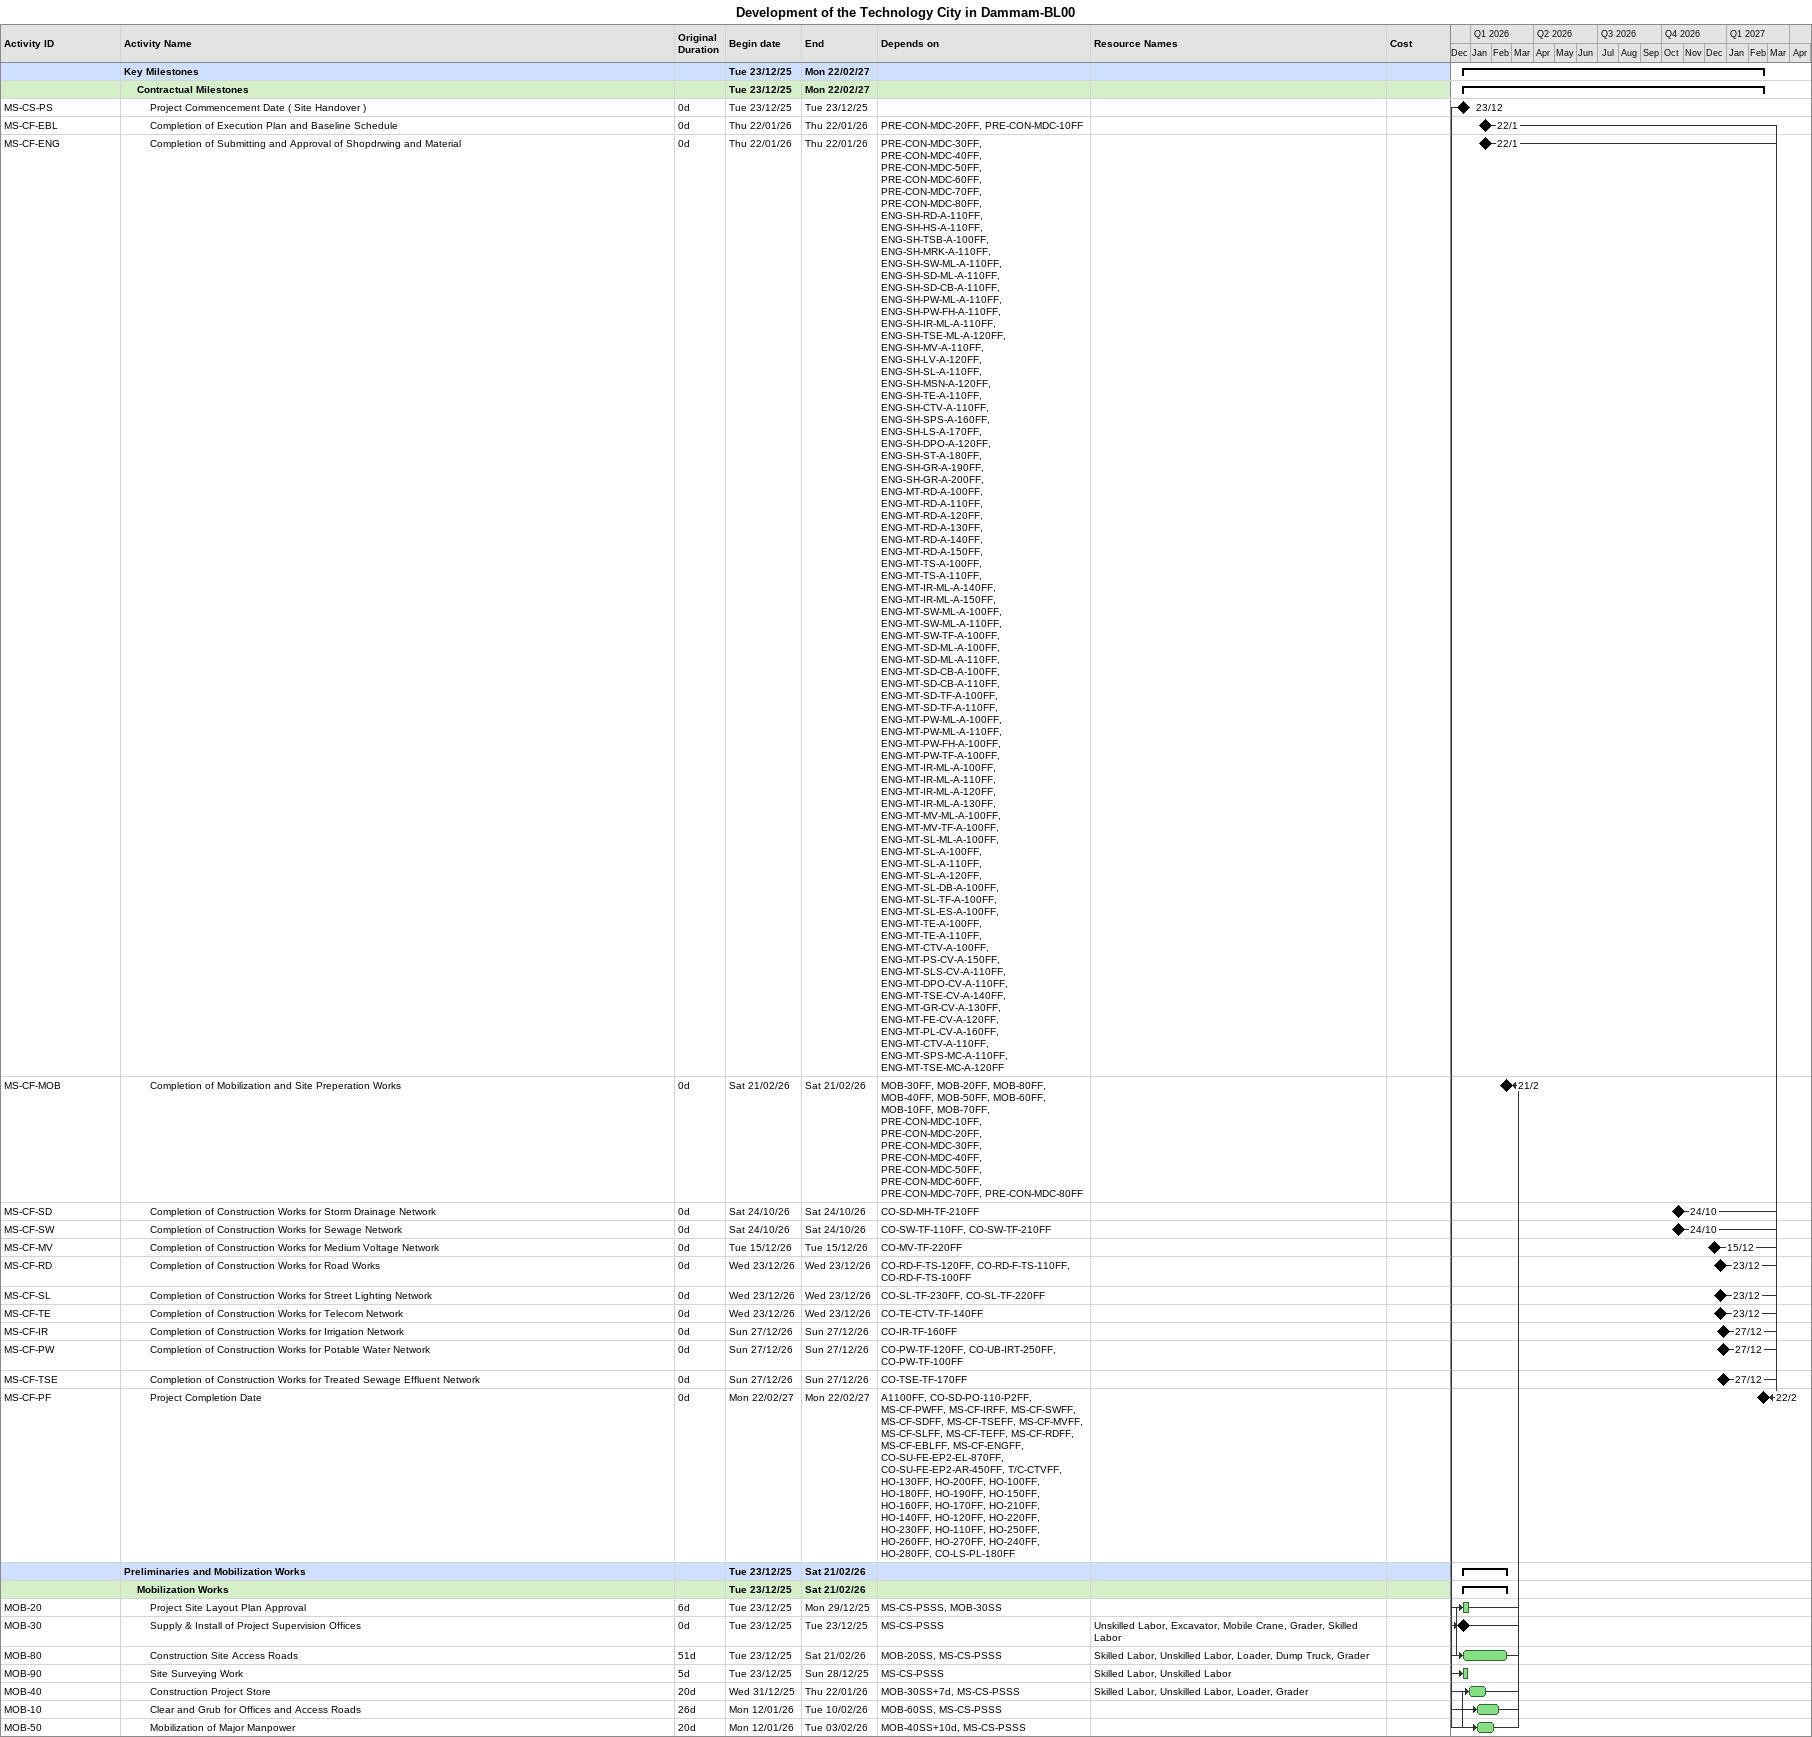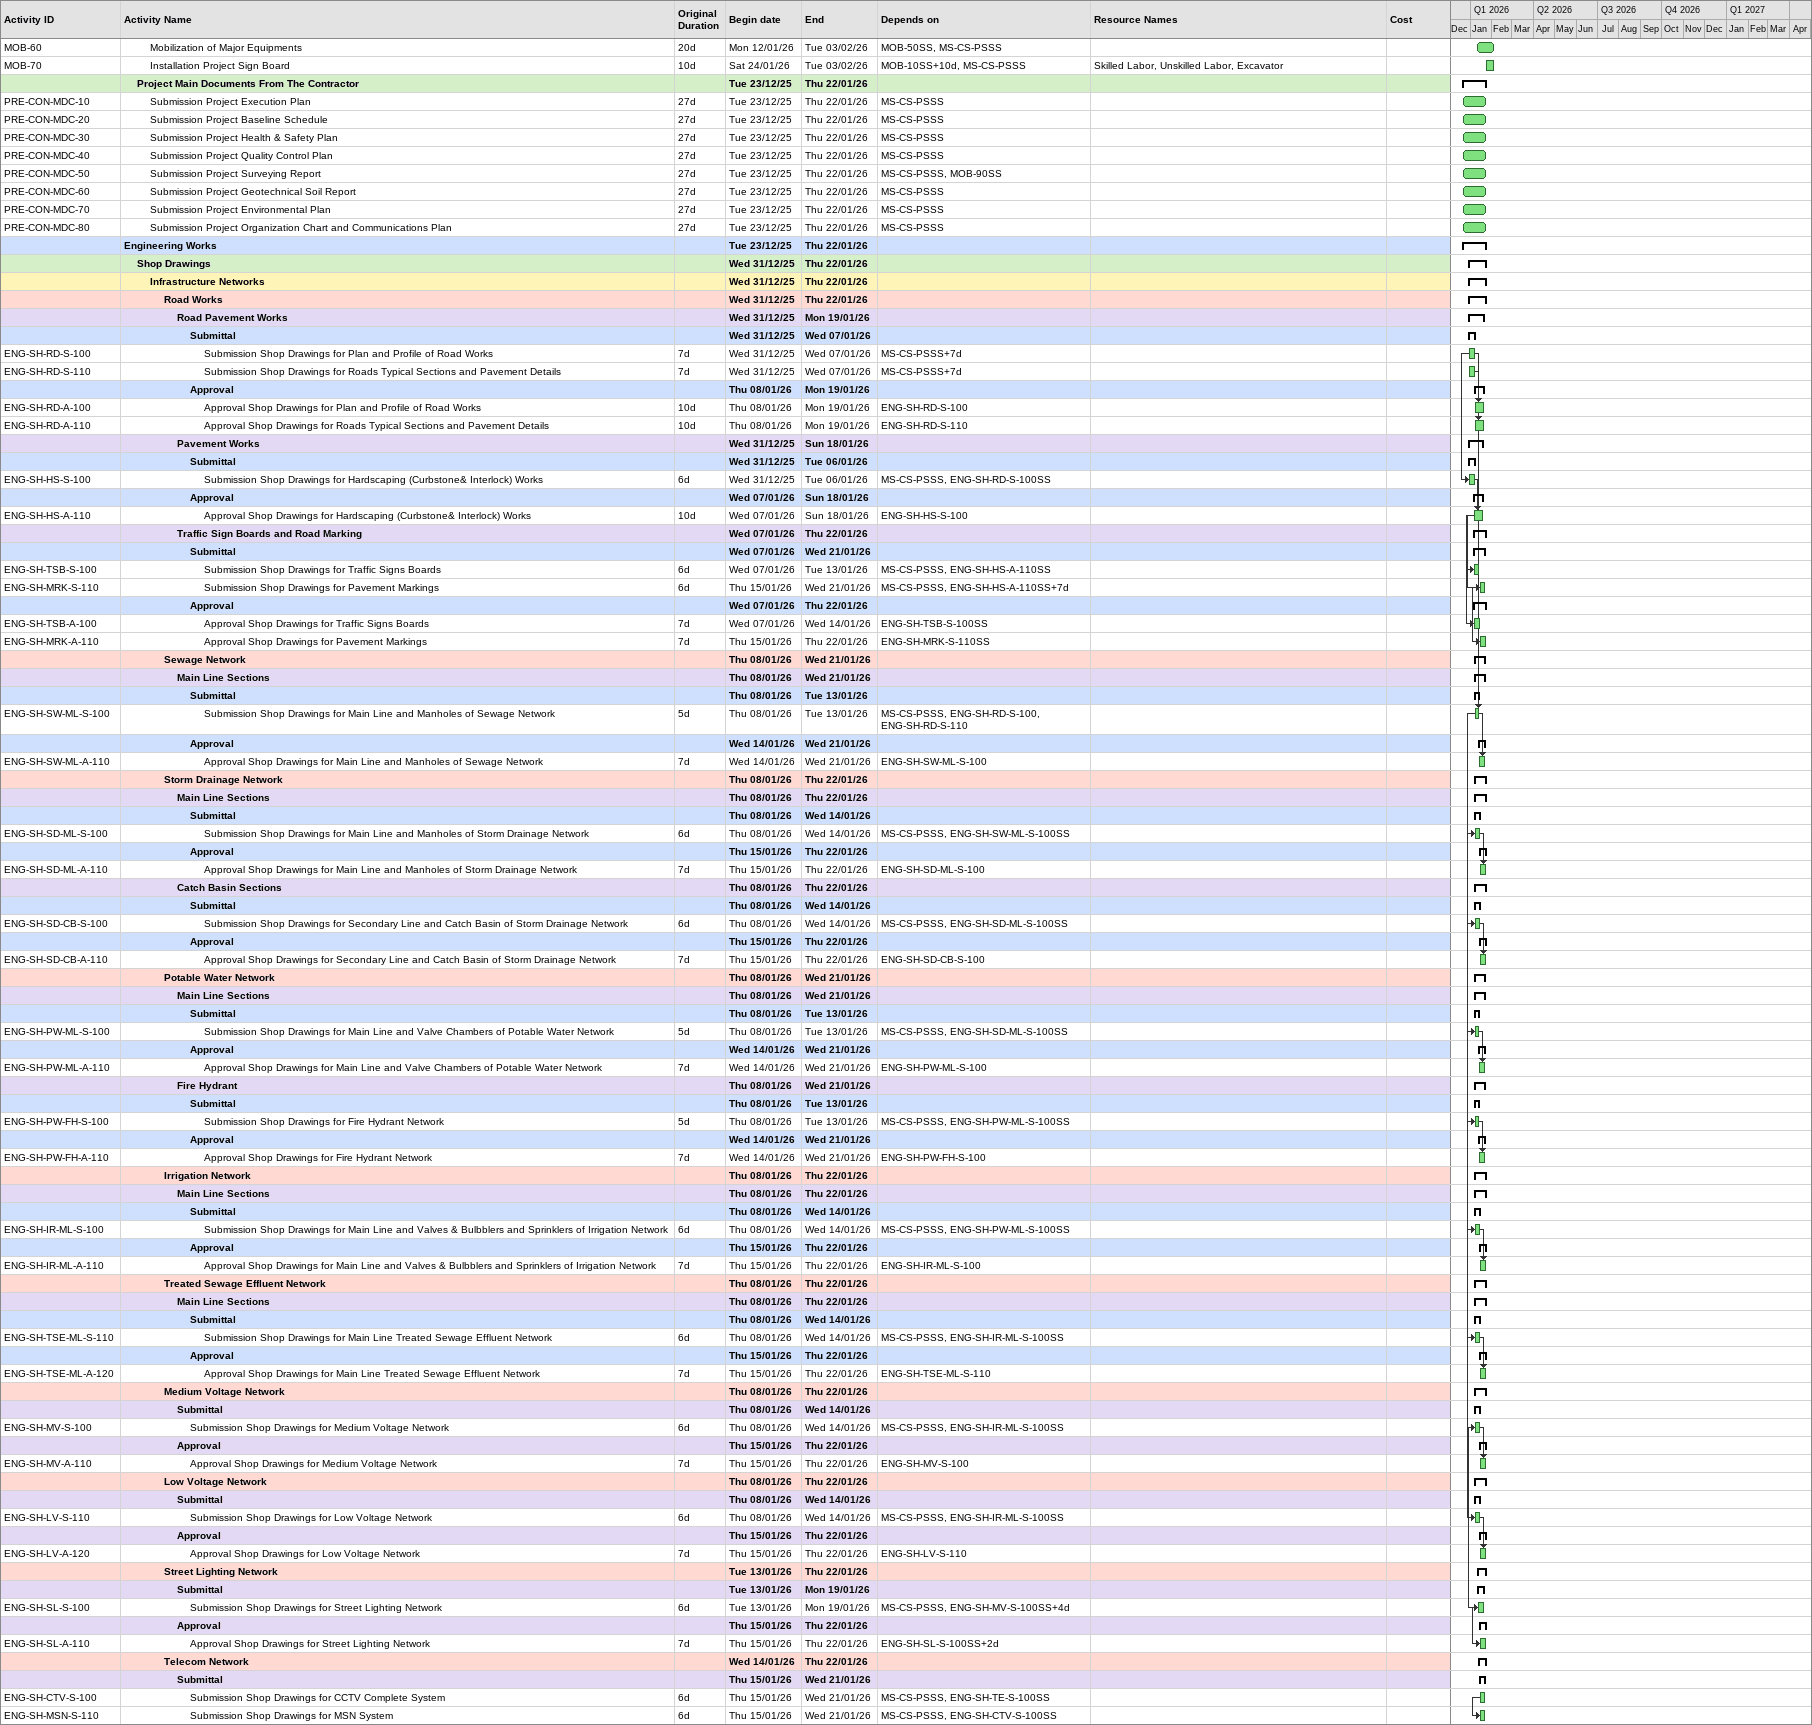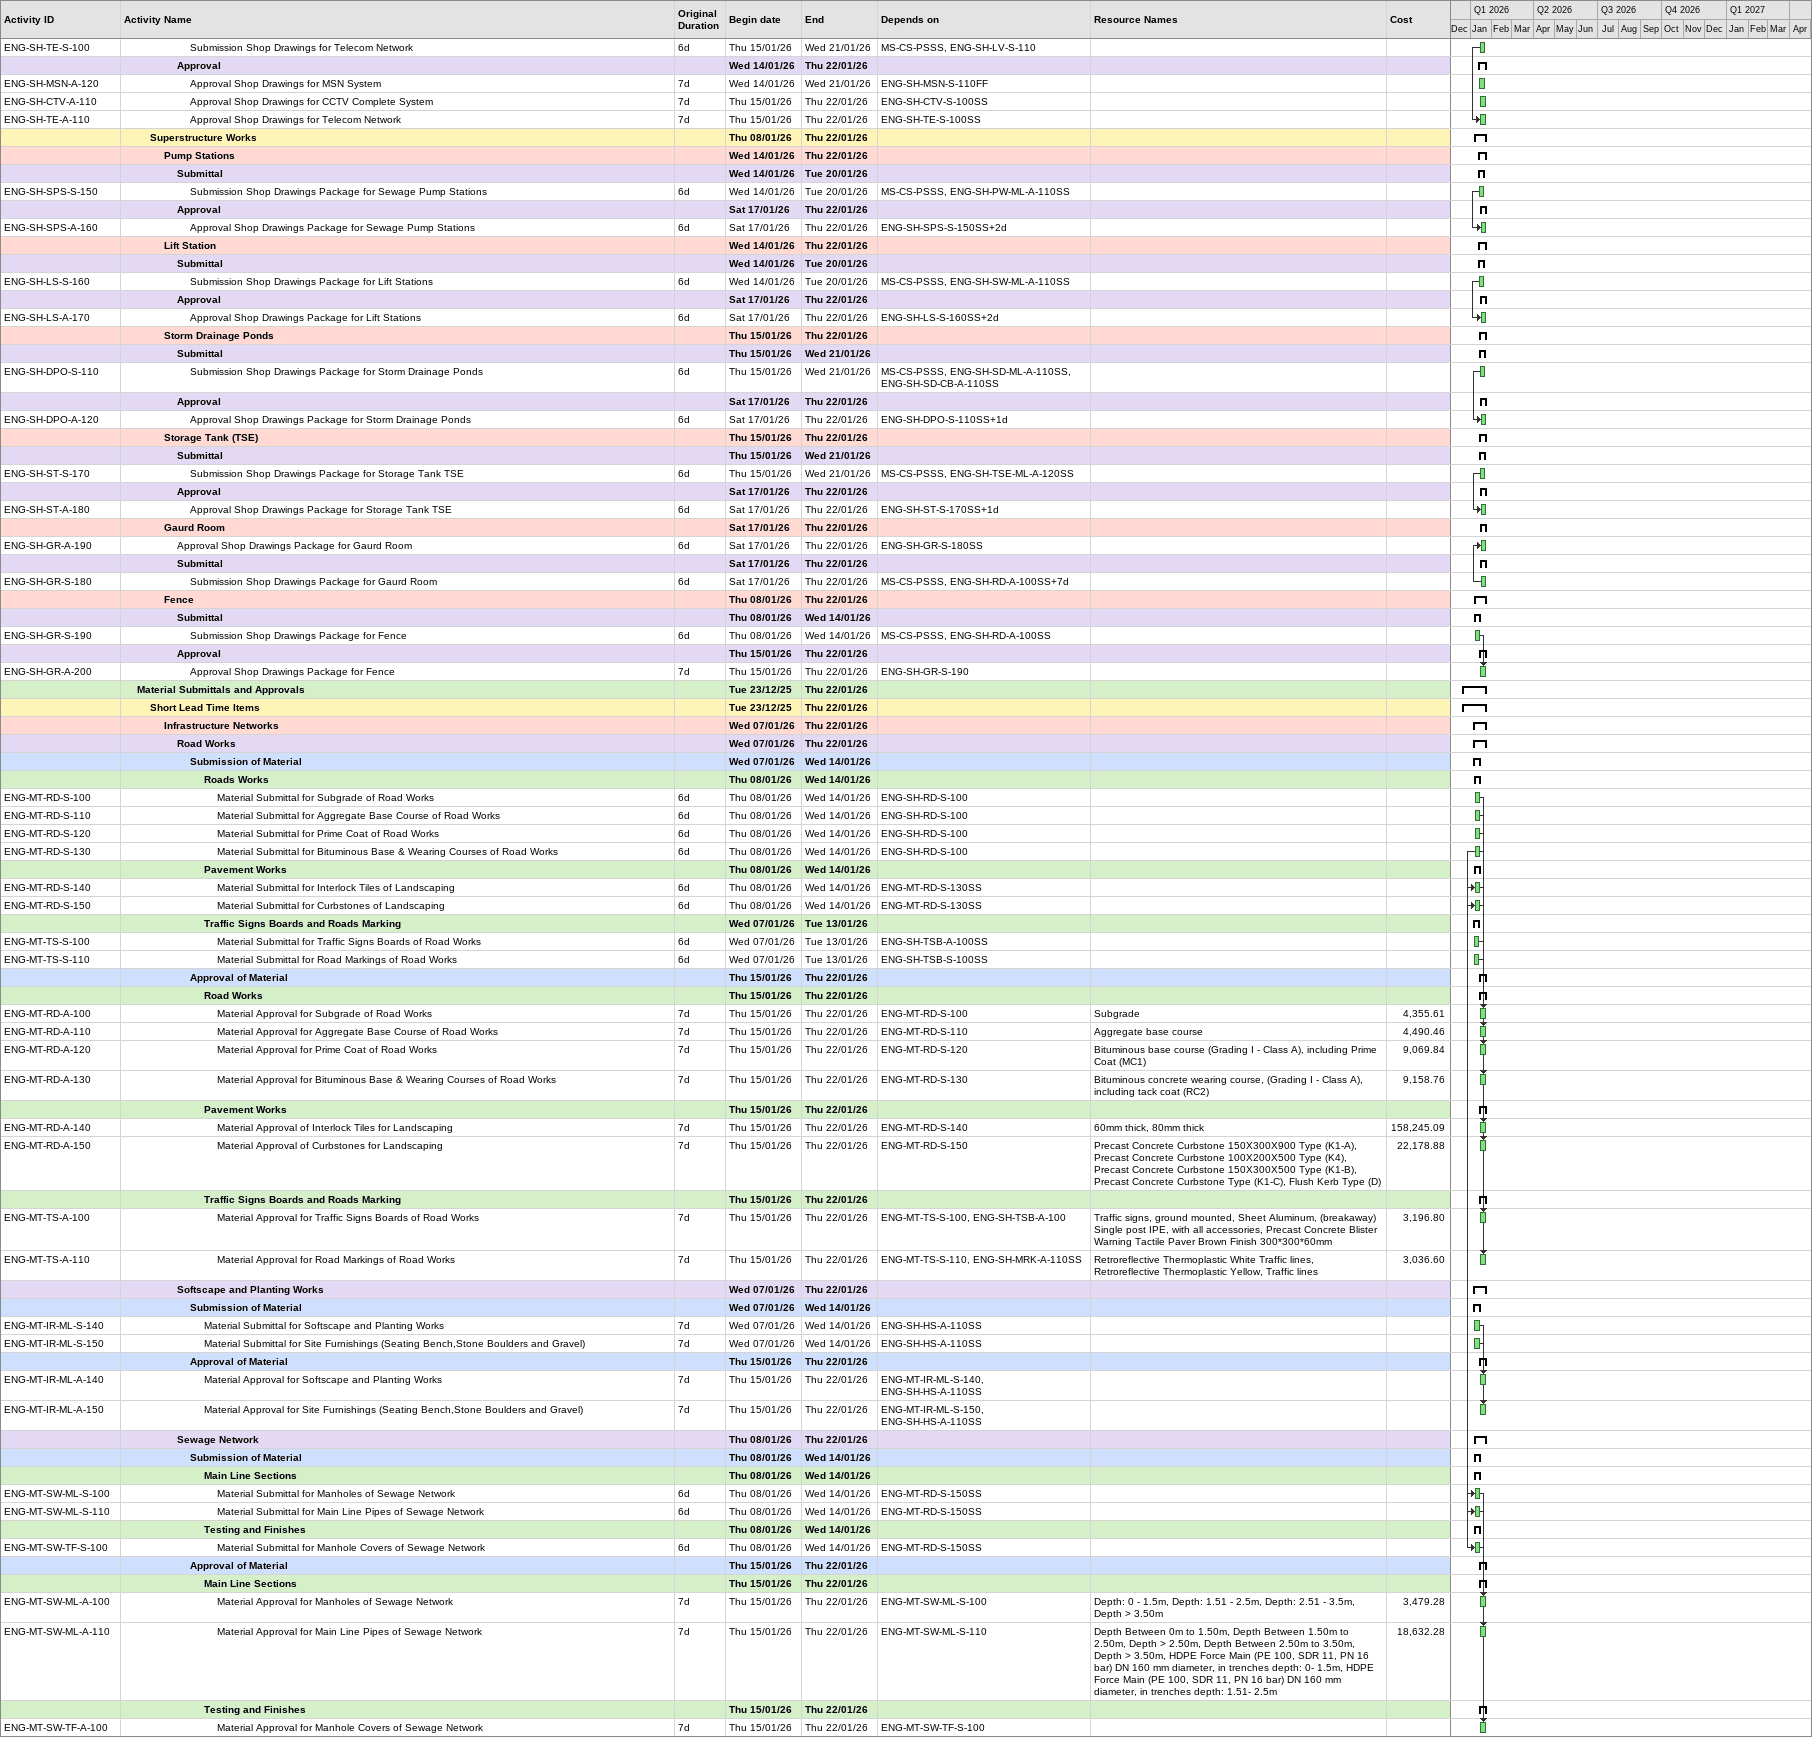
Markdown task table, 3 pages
Development of the Technology City in Dammam-BL00

| ID | Level | Task | Original duration | Start | Finish | Predecessors | Resources | Cost |
|---|---|---|---|---|---|---|---|---|
|  | 1 | **Key Milestones** |  | 2025-12-23 | 2027-02-22 |  |  |  |
|  | 2 | **Contractual Milestones** |  | 2025-12-23 | 2027-02-22 |  |  |  |
| MS-CS-PS | 3 | Project Commencement Date ( Site Handover ) | 0d | 2025-12-23 | 2025-12-23 |  |  |  |
| MS-CF-EBL | 3 | Completion of Execution Plan and Baseline Schedule | 0d | 2026-01-22 | 2026-01-22 | PRE-CON-MDC-20FF, PRE-CON-MDC-10FF |  |  |
| MS-CF-ENG | 3 | Completion of Submitting and Approval of Shopdrwing and Material | 0d | 2026-01-22 | 2026-01-22 | PRE-CON-MDC-30FF, PRE-CON-MDC-40FF, PRE-CON-MDC-50FF, PRE-CON-MDC-60FF, PRE-CON-MDC-70FF, PRE-CON-MDC-80FF, ENG-SH-RD-A-110FF, ENG-SH-HS-A-110FF, ENG-SH-TSB-A-100FF, ENG-SH-MRK-A-110FF, ENG-SH-SW-ML-A-110FF, ENG-SH-SD-ML-A-110FF, ENG-SH-SD-CB-A-110FF, ENG-SH-PW-ML-A-110FF, ENG-SH-PW-FH-A-110FF, ENG-SH-IR-ML-A-110FF, ENG-SH-TSE-ML-A-120FF, ENG-SH-MV-A-110FF, ENG-SH-LV-A-120FF, ENG-SH-SL-A-110FF, ENG-SH-MSN-A-120FF, ENG-SH-TE-A-110FF, ENG-SH-CTV-A-110FF, ENG-SH-SPS-A-160FF, ENG-SH-LS-A-170FF, ENG-SH-DPO-A-120FF, ENG-SH-ST-A-180FF, ENG-SH-GR-A-190FF, ENG-SH-GR-A-200FF, ENG-MT-RD-A-100FF, ENG-MT-RD-A-110FF, ENG-MT-RD-A-120FF, ENG-MT-RD-A-130FF, ENG-MT-RD-A-140FF, ENG-MT-RD-A-150FF, ENG-MT-TS-A-100FF, ENG-MT-TS-A-110FF, ENG-MT-IR-ML-A-140FF, ENG-MT-IR-ML-A-150FF, ENG-MT-SW-ML-A-100FF, ENG-MT-SW-ML-A-110FF, ENG-MT-SW-TF-A-100FF, ENG-MT-SD-ML-A-100FF, ENG-MT-SD-ML-A-110FF, ENG-MT-SD-CB-A-100FF, ENG-MT-SD-CB-A-110FF, ENG-MT-SD-TF-A-100FF, ENG-MT-SD-TF-A-110FF, ENG-MT-PW-ML-A-100FF, ENG-MT-PW-ML-A-110FF, ENG-MT-PW-FH-A-100FF, ENG-MT-PW-TF-A-100FF, ENG-MT-IR-ML-A-100FF, ENG-MT-IR-ML-A-110FF, ENG-MT-IR-ML-A-120FF, ENG-MT-IR-ML-A-130FF, ENG-MT-MV-ML-A-100FF, ENG-MT-MV-TF-A-100FF, ENG-MT-SL-ML-A-100FF, ENG-MT-SL-A-100FF, ENG-MT-SL-A-110FF, ENG-MT-SL-A-120FF, ENG-MT-SL-DB-A-100FF, ENG-MT-SL-TF-A-100FF, ENG-MT-SL-ES-A-100FF, ENG-MT-TE-A-100FF, ENG-MT-TE-A-110FF, ENG-MT-CTV-A-100FF, ENG-MT-PS-CV-A-150FF, ENG-MT-SLS-CV-A-110FF, ENG-MT-DPO-CV-A-110FF, ENG-MT-TSE-CV-A-140FF, ENG-MT-GR-CV-A-130FF, ENG-MT-FE-CV-A-120FF, ENG-MT-PL-CV-A-160FF, ENG-MT-CTV-A-110FF, ENG-MT-SPS-MC-A-110FF, ENG-MT-TSE-MC-A-120FF |  |  |
| MS-CF-MOB | 3 | Completion of Mobilization and Site Preperation Works | 0d | 2026-02-21 | 2026-02-21 | MOB-30FF, MOB-20FF, MOB-80FF, MOB-40FF, MOB-50FF, MOB-60FF, MOB-10FF, MOB-70FF, PRE-CON-MDC-10FF, PRE-CON-MDC-20FF, PRE-CON-MDC-30FF, PRE-CON-MDC-40FF, PRE-CON-MDC-50FF, PRE-CON-MDC-60FF, PRE-CON-MDC-70FF, PRE-CON-MDC-80FF |  |  |
| MS-CF-SD | 3 | Completion of Construction Works for Storm Drainage Network | 0d | 2026-10-24 | 2026-10-24 | CO-SD-MH-TF-210FF |  |  |
| MS-CF-SW | 3 | Completion of Construction Works for Sewage Network | 0d | 2026-10-24 | 2026-10-24 | CO-SW-TF-110FF, CO-SW-TF-210FF |  |  |
| MS-CF-MV | 3 | Completion of Construction Works for Medium Voltage Network | 0d | 2026-12-15 | 2026-12-15 | CO-MV-TF-220FF |  |  |
| MS-CF-RD | 3 | Completion of Construction Works for Road Works | 0d | 2026-12-23 | 2026-12-23 | CO-RD-F-TS-120FF, CO-RD-F-TS-110FF, CO-RD-F-TS-100FF |  |  |
| MS-CF-SL | 3 | Completion of Construction Works for Street Lighting Network | 0d | 2026-12-23 | 2026-12-23 | CO-SL-TF-230FF, CO-SL-TF-220FF |  |  |
| MS-CF-TE | 3 | Completion of Construction Works for Telecom Network | 0d | 2026-12-23 | 2026-12-23 | CO-TE-CTV-TF-140FF |  |  |
| MS-CF-IR | 3 | Completion of Construction Works for Irrigation Network | 0d | 2026-12-27 | 2026-12-27 | CO-IR-TF-160FF |  |  |
| MS-CF-PW | 3 | Completion of Construction Works for Potable Water Network | 0d | 2026-12-27 | 2026-12-27 | CO-PW-TF-120FF, CO-UB-IRT-250FF, CO-PW-TF-100FF |  |  |
| MS-CF-TSE | 3 | Completion of Construction Works for Treated Sewage Effluent Network | 0d | 2026-12-27 | 2026-12-27 | CO-TSE-TF-170FF |  |  |
| MS-CF-PF | 3 | Project Completion Date | 0d | 2027-02-22 | 2027-02-22 | A1100FF, CO-SD-PO-110-P2FF, MS-CF-PWFF, MS-CF-IRFF, MS-CF-SWFF, MS-CF-SDFF, MS-CF-TSEFF, MS-CF-MVFF, MS-CF-SLFF, MS-CF-TEFF, MS-CF-RDFF, MS-CF-EBLFF, MS-CF-ENGFF, CO-SU-FE-EP2-EL-870FF, CO-SU-FE-EP2-AR-450FF, T/C-CTVFF, HO-130FF, HO-200FF, HO-100FF, HO-180FF, HO-190FF, HO-150FF, HO-160FF, HO-170FF, HO-210FF, HO-140FF, HO-120FF, HO-220FF, HO-230FF, HO-110FF, HO-250FF, HO-260FF, HO-270FF, HO-240FF, HO-280FF, CO-LS-PL-180FF |  |  |
|  | 1 | **Preliminaries and Mobilization Works** |  | 2025-12-23 | 2026-02-21 |  |  |  |
|  | 2 | **Mobilization Works** |  | 2025-12-23 | 2026-02-21 |  |  |  |
| MOB-20 | 3 | Project Site Layout Plan Approval | 6d | 2025-12-23 | 2025-12-29 | MS-CS-PSSS, MOB-30SS |  |  |
| MOB-30 | 3 | Supply & Install of Project Supervision Offices | 0d | 2025-12-23 | 2025-12-23 | MS-CS-PSSS | Unskilled Labor, Excavator, Mobile Crane, Grader, Skilled Labor |  |
| MOB-80 | 3 | Construction Site Access Roads | 51d | 2025-12-23 | 2026-02-21 | MOB-20SS, MS-CS-PSSS | Skilled Labor, Unskilled Labor, Loader, Dump Truck, Grader |  |
| MOB-90 | 3 | Site Surveying Work | 5d | 2025-12-23 | 2025-12-28 | MS-CS-PSSS | Skilled Labor, Unskilled Labor |  |
| MOB-40 | 3 | Construction Project Store | 20d | 2025-12-31 | 2026-01-22 | MOB-30SS+7d, MS-CS-PSSS | Skilled Labor, Unskilled Labor, Loader, Grader |  |
| MOB-10 | 3 | Clear and Grub for Offices and Access Roads | 26d | 2026-01-12 | 2026-02-10 | MOB-60SS, MS-CS-PSSS |  |  |
| MOB-50 | 3 | Mobilization of Major Manpower | 20d | 2026-01-12 | 2026-02-03 | MOB-40SS+10d, MS-CS-PSSS |  |  |
| MOB-60 | 3 | Mobilization of Major Equipments | 20d | 2026-01-12 | 2026-02-03 | MOB-50SS, MS-CS-PSSS |  |  |
| MOB-70 | 3 | Installation Project Sign Board | 10d | 2026-01-24 | 2026-02-03 | MOB-10SS+10d, MS-CS-PSSS | Skilled Labor, Unskilled Labor, Excavator |  |
|  | 2 | **Project Main Documents From The Contractor** |  | 2025-12-23 | 2026-01-22 |  |  |  |
| PRE-CON-MDC-10 | 3 | Submission Project Execution Plan | 27d | 2025-12-23 | 2026-01-22 | MS-CS-PSSS |  |  |
| PRE-CON-MDC-20 | 3 | Submission Project Baseline Schedule | 27d | 2025-12-23 | 2026-01-22 | MS-CS-PSSS |  |  |
| PRE-CON-MDC-30 | 3 | Submission Project Health & Safety Plan | 27d | 2025-12-23 | 2026-01-22 | MS-CS-PSSS |  |  |
| PRE-CON-MDC-40 | 3 | Submission Project Quality Control Plan | 27d | 2025-12-23 | 2026-01-22 | MS-CS-PSSS |  |  |
| PRE-CON-MDC-50 | 3 | Submission Project Surveying Report | 27d | 2025-12-23 | 2026-01-22 | MS-CS-PSSS, MOB-90SS |  |  |
| PRE-CON-MDC-60 | 3 | Submission Project Geotechnical Soil Report | 27d | 2025-12-23 | 2026-01-22 | MS-CS-PSSS |  |  |
| PRE-CON-MDC-70 | 3 | Submission Project Environmental Plan | 27d | 2025-12-23 | 2026-01-22 | MS-CS-PSSS |  |  |
| PRE-CON-MDC-80 | 3 | Submission Project Organization Chart and Communications Plan | 27d | 2025-12-23 | 2026-01-22 | MS-CS-PSSS |  |  |
|  | 1 | **Engineering Works** |  | 2025-12-23 | 2026-01-22 |  |  |  |
|  | 2 | **Shop Drawings** |  | 2025-12-31 | 2026-01-22 |  |  |  |
|  | 3 | **Infrastructure Networks** |  | 2025-12-31 | 2026-01-22 |  |  |  |
|  | 4 | **Road Works** |  | 2025-12-31 | 2026-01-22 |  |  |  |
|  | 5 | **Road Pavement Works** |  | 2025-12-31 | 2026-01-19 |  |  |  |
|  | 6 | **Submittal** |  | 2025-12-31 | 2026-01-07 |  |  |  |
| ENG-SH-RD-S-100 | 7 | Submission Shop Drawings for Plan and Profile of Road Works | 7d | 2025-12-31 | 2026-01-07 | MS-CS-PSSS+7d |  |  |
| ENG-SH-RD-S-110 | 7 | Submission Shop Drawings for Roads Typical Sections and Pavement Details | 7d | 2025-12-31 | 2026-01-07 | MS-CS-PSSS+7d |  |  |
|  | 6 | **Approval** |  | 2026-01-08 | 2026-01-19 |  |  |  |
| ENG-SH-RD-A-100 | 7 | Approval Shop Drawings for Plan and Profile of Road Works | 10d | 2026-01-08 | 2026-01-19 | ENG-SH-RD-S-100 |  |  |
| ENG-SH-RD-A-110 | 7 | Approval Shop Drawings for Roads Typical Sections and Pavement Details | 10d | 2026-01-08 | 2026-01-19 | ENG-SH-RD-S-110 |  |  |
|  | 5 | **Pavement Works** |  | 2025-12-31 | 2026-01-18 |  |  |  |
|  | 6 | **Submittal** |  | 2025-12-31 | 2026-01-06 |  |  |  |
| ENG-SH-HS-S-100 | 7 | Submission Shop Drawings for Hardscaping (Curbstone& Interlock) Works | 6d | 2025-12-31 | 2026-01-06 | MS-CS-PSSS, ENG-SH-RD-S-100SS |  |  |
|  | 6 | **Approval** |  | 2026-01-07 | 2026-01-18 |  |  |  |
| ENG-SH-HS-A-110 | 7 | Approval Shop Drawings for Hardscaping (Curbstone& Interlock) Works | 10d | 2026-01-07 | 2026-01-18 | ENG-SH-HS-S-100 |  |  |
|  | 5 | **Traffic Sign Boards and Road Marking** |  | 2026-01-07 | 2026-01-22 |  |  |  |
|  | 6 | **Submittal** |  | 2026-01-07 | 2026-01-21 |  |  |  |
| ENG-SH-TSB-S-100 | 7 | Submission Shop Drawings for Traffic Signs Boards | 6d | 2026-01-07 | 2026-01-13 | MS-CS-PSSS, ENG-SH-HS-A-110SS |  |  |
| ENG-SH-MRK-S-110 | 7 | Submission Shop Drawings for Pavement Markings | 6d | 2026-01-15 | 2026-01-21 | MS-CS-PSSS, ENG-SH-HS-A-110SS+7d |  |  |
|  | 6 | **Approval** |  | 2026-01-07 | 2026-01-22 |  |  |  |
| ENG-SH-TSB-A-100 | 7 | Approval Shop Drawings for Traffic Signs Boards | 7d | 2026-01-07 | 2026-01-14 | ENG-SH-TSB-S-100SS |  |  |
| ENG-SH-MRK-A-110 | 7 | Approval Shop Drawings for Pavement Markings | 7d | 2026-01-15 | 2026-01-22 | ENG-SH-MRK-S-110SS |  |  |
|  | 4 | **Sewage Network** |  | 2026-01-08 | 2026-01-21 |  |  |  |
|  | 5 | **Main Line Sections** |  | 2026-01-08 | 2026-01-21 |  |  |  |
|  | 6 | **Submittal** |  | 2026-01-08 | 2026-01-13 |  |  |  |
| ENG-SH-SW-ML-S-100 | 7 | Submission Shop Drawings for Main Line and Manholes of Sewage Network | 5d | 2026-01-08 | 2026-01-13 | MS-CS-PSSS, ENG-SH-RD-S-100, ENG-SH-RD-S-110 |  |  |
|  | 6 | **Approval** |  | 2026-01-14 | 2026-01-21 |  |  |  |
| ENG-SH-SW-ML-A-110 | 7 | Approval Shop Drawings for Main Line and Manholes of Sewage Network | 7d | 2026-01-14 | 2026-01-21 | ENG-SH-SW-ML-S-100 |  |  |
|  | 4 | **Storm Drainage Network** |  | 2026-01-08 | 2026-01-22 |  |  |  |
|  | 5 | **Main Line Sections** |  | 2026-01-08 | 2026-01-22 |  |  |  |
|  | 6 | **Submittal** |  | 2026-01-08 | 2026-01-14 |  |  |  |
| ENG-SH-SD-ML-S-100 | 7 | Submission Shop Drawings for Main Line and Manholes of Storm Drainage Network | 6d | 2026-01-08 | 2026-01-14 | MS-CS-PSSS, ENG-SH-SW-ML-S-100SS |  |  |
|  | 6 | **Approval** |  | 2026-01-15 | 2026-01-22 |  |  |  |
| ENG-SH-SD-ML-A-110 | 7 | Approval Shop Drawings for Main Line and Manholes of Storm Drainage Network | 7d | 2026-01-15 | 2026-01-22 | ENG-SH-SD-ML-S-100 |  |  |
|  | 5 | **Catch Basin Sections** |  | 2026-01-08 | 2026-01-22 |  |  |  |
|  | 6 | **Submittal** |  | 2026-01-08 | 2026-01-14 |  |  |  |
| ENG-SH-SD-CB-S-100 | 7 | Submission Shop Drawings for Secondary Line and Catch Basin of Storm Drainage Network | 6d | 2026-01-08 | 2026-01-14 | MS-CS-PSSS, ENG-SH-SD-ML-S-100SS |  |  |
|  | 6 | **Approval** |  | 2026-01-15 | 2026-01-22 |  |  |  |
| ENG-SH-SD-CB-A-110 | 7 | Approval Shop Drawings for Secondary Line and Catch Basin of Storm Drainage Network | 7d | 2026-01-15 | 2026-01-22 | ENG-SH-SD-CB-S-100 |  |  |
|  | 4 | **Potable Water Network** |  | 2026-01-08 | 2026-01-21 |  |  |  |
|  | 5 | **Main Line Sections** |  | 2026-01-08 | 2026-01-21 |  |  |  |
|  | 6 | **Submittal** |  | 2026-01-08 | 2026-01-13 |  |  |  |
| ENG-SH-PW-ML-S-100 | 7 | Submission Shop Drawings for Main Line and Valve Chambers of Potable Water Network | 5d | 2026-01-08 | 2026-01-13 | MS-CS-PSSS, ENG-SH-SD-ML-S-100SS |  |  |
|  | 6 | **Approval** |  | 2026-01-14 | 2026-01-21 |  |  |  |
| ENG-SH-PW-ML-A-110 | 7 | Approval Shop Drawings for Main Line and Valve Chambers of Potable Water Network | 7d | 2026-01-14 | 2026-01-21 | ENG-SH-PW-ML-S-100 |  |  |
|  | 5 | **Fire Hydrant** |  | 2026-01-08 | 2026-01-21 |  |  |  |
|  | 6 | **Submittal** |  | 2026-01-08 | 2026-01-13 |  |  |  |
| ENG-SH-PW-FH-S-100 | 7 | Submission Shop Drawings for Fire Hydrant Network | 5d | 2026-01-08 | 2026-01-13 | MS-CS-PSSS, ENG-SH-PW-ML-S-100SS |  |  |
|  | 6 | **Approval** |  | 2026-01-14 | 2026-01-21 |  |  |  |
| ENG-SH-PW-FH-A-110 | 7 | Approval Shop Drawings for Fire Hydrant Network | 7d | 2026-01-14 | 2026-01-21 | ENG-SH-PW-FH-S-100 |  |  |
|  | 4 | **Irrigation Network** |  | 2026-01-08 | 2026-01-22 |  |  |  |
|  | 5 | **Main Line Sections** |  | 2026-01-08 | 2026-01-22 |  |  |  |
|  | 6 | **Submittal** |  | 2026-01-08 | 2026-01-14 |  |  |  |
| ENG-SH-IR-ML-S-100 | 7 | Submission Shop Drawings for Main Line and Valves & Bulbblers and Sprinklers of Irrigation Network | 6d | 2026-01-08 | 2026-01-14 | MS-CS-PSSS, ENG-SH-PW-ML-S-100SS |  |  |
|  | 6 | **Approval** |  | 2026-01-15 | 2026-01-22 |  |  |  |
| ENG-SH-IR-ML-A-110 | 7 | Approval Shop Drawings for Main Line and Valves & Bulbblers and Sprinklers of Irrigation Network | 7d | 2026-01-15 | 2026-01-22 | ENG-SH-IR-ML-S-100 |  |  |
|  | 4 | **Treated Sewage Effluent Network** |  | 2026-01-08 | 2026-01-22 |  |  |  |
|  | 5 | **Main Line Sections** |  | 2026-01-08 | 2026-01-22 |  |  |  |
|  | 6 | **Submittal** |  | 2026-01-08 | 2026-01-14 |  |  |  |
| ENG-SH-TSE-ML-S-110 | 7 | Submission Shop Drawings for Main Line Treated Sewage Effluent Network | 6d | 2026-01-08 | 2026-01-14 | MS-CS-PSSS, ENG-SH-IR-ML-S-100SS |  |  |
|  | 6 | **Approval** |  | 2026-01-15 | 2026-01-22 |  |  |  |
| ENG-SH-TSE-ML-A-120 | 7 | Approval Shop Drawings for Main Line Treated Sewage Effluent Network | 7d | 2026-01-15 | 2026-01-22 | ENG-SH-TSE-ML-S-110 |  |  |
|  | 4 | **Medium Voltage Network** |  | 2026-01-08 | 2026-01-22 |  |  |  |
|  | 5 | **Submittal** |  | 2026-01-08 | 2026-01-14 |  |  |  |
| ENG-SH-MV-S-100 | 6 | Submission Shop Drawings for Medium Voltage Network | 6d | 2026-01-08 | 2026-01-14 | MS-CS-PSSS, ENG-SH-IR-ML-S-100SS |  |  |
|  | 5 | **Approval** |  | 2026-01-15 | 2026-01-22 |  |  |  |
| ENG-SH-MV-A-110 | 6 | Approval Shop Drawings for Medium Voltage Network | 7d | 2026-01-15 | 2026-01-22 | ENG-SH-MV-S-100 |  |  |
|  | 4 | **Low Voltage Network** |  | 2026-01-08 | 2026-01-22 |  |  |  |
|  | 5 | **Submittal** |  | 2026-01-08 | 2026-01-14 |  |  |  |
| ENG-SH-LV-S-110 | 6 | Submission Shop Drawings for Low Voltage Network | 6d | 2026-01-08 | 2026-01-14 | MS-CS-PSSS, ENG-SH-IR-ML-S-100SS |  |  |
|  | 5 | **Approval** |  | 2026-01-15 | 2026-01-22 |  |  |  |
| ENG-SH-LV-A-120 | 6 | Approval Shop Drawings for Low Voltage Network | 7d | 2026-01-15 | 2026-01-22 | ENG-SH-LV-S-110 |  |  |
|  | 4 | **Street Lighting Network** |  | 2026-01-13 | 2026-01-22 |  |  |  |
|  | 5 | **Submittal** |  | 2026-01-13 | 2026-01-19 |  |  |  |
| ENG-SH-SL-S-100 | 6 | Submission Shop Drawings for Street Lighting Network | 6d | 2026-01-13 | 2026-01-19 | MS-CS-PSSS, ENG-SH-MV-S-100SS+4d |  |  |
|  | 5 | **Approval** |  | 2026-01-15 | 2026-01-22 |  |  |  |
| ENG-SH-SL-A-110 | 6 | Approval Shop Drawings for Street Lighting Network | 7d | 2026-01-15 | 2026-01-22 | ENG-SH-SL-S-100SS+2d |  |  |
|  | 4 | **Telecom Network** |  | 2026-01-14 | 2026-01-22 |  |  |  |
|  | 5 | **Submittal** |  | 2026-01-15 | 2026-01-21 |  |  |  |
| ENG-SH-CTV-S-100 | 6 | Submission Shop Drawings for CCTV Complete System | 6d | 2026-01-15 | 2026-01-21 | MS-CS-PSSS, ENG-SH-TE-S-100SS |  |  |
| ENG-SH-MSN-S-110 | 6 | Submission Shop Drawings for MSN System | 6d | 2026-01-15 | 2026-01-21 | MS-CS-PSSS, ENG-SH-CTV-S-100SS |  |  |
| ENG-SH-TE-S-100 | 6 | Submission Shop Drawings for Telecom Network | 6d | 2026-01-15 | 2026-01-21 | MS-CS-PSSS, ENG-SH-LV-S-110 |  |  |
|  | 5 | **Approval** |  | 2026-01-14 | 2026-01-22 |  |  |  |
| ENG-SH-MSN-A-120 | 6 | Approval Shop Drawings for MSN System | 7d | 2026-01-14 | 2026-01-21 | ENG-SH-MSN-S-110FF |  |  |
| ENG-SH-CTV-A-110 | 6 | Approval Shop Drawings for CCTV Complete System | 7d | 2026-01-15 | 2026-01-22 | ENG-SH-CTV-S-100SS |  |  |
| ENG-SH-TE-A-110 | 6 | Approval Shop Drawings for Telecom Network | 7d | 2026-01-15 | 2026-01-22 | ENG-SH-TE-S-100SS |  |  |
|  | 3 | **Superstructure Works** |  | 2026-01-08 | 2026-01-22 |  |  |  |
|  | 4 | **Pump Stations** |  | 2026-01-14 | 2026-01-22 |  |  |  |
|  | 5 | **Submittal** |  | 2026-01-14 | 2026-01-20 |  |  |  |
| ENG-SH-SPS-S-150 | 6 | Submission Shop Drawings Package for Sewage Pump Stations | 6d | 2026-01-14 | 2026-01-20 | MS-CS-PSSS, ENG-SH-PW-ML-A-110SS |  |  |
|  | 5 | **Approval** |  | 2026-01-17 | 2026-01-22 |  |  |  |
| ENG-SH-SPS-A-160 | 6 | Approval Shop Drawings Package for Sewage Pump Stations | 6d | 2026-01-17 | 2026-01-22 | ENG-SH-SPS-S-150SS+2d |  |  |
|  | 4 | **Lift Station** |  | 2026-01-14 | 2026-01-22 |  |  |  |
|  | 5 | **Submittal** |  | 2026-01-14 | 2026-01-20 |  |  |  |
| ENG-SH-LS-S-160 | 6 | Submission Shop Drawings Package for Lift Stations | 6d | 2026-01-14 | 2026-01-20 | MS-CS-PSSS, ENG-SH-SW-ML-A-110SS |  |  |
|  | 5 | **Approval** |  | 2026-01-17 | 2026-01-22 |  |  |  |
| ENG-SH-LS-A-170 | 6 | Approval Shop Drawings Package for Lift Stations | 6d | 2026-01-17 | 2026-01-22 | ENG-SH-LS-S-160SS+2d |  |  |
|  | 4 | **Storm Drainage Ponds** |  | 2026-01-15 | 2026-01-22 |  |  |  |
|  | 5 | **Submittal** |  | 2026-01-15 | 2026-01-21 |  |  |  |
| ENG-SH-DPO-S-110 | 6 | Submission Shop Drawings Package for Storm Drainage Ponds | 6d | 2026-01-15 | 2026-01-21 | MS-CS-PSSS, ENG-SH-SD-ML-A-110SS, ENG-SH-SD-CB-A-110SS |  |  |
|  | 5 | **Approval** |  | 2026-01-17 | 2026-01-22 |  |  |  |
| ENG-SH-DPO-A-120 | 6 | Approval Shop Drawings Package for Storm Drainage Ponds | 6d | 2026-01-17 | 2026-01-22 | ENG-SH-DPO-S-110SS+1d |  |  |
|  | 4 | **Storage Tank (TSE)** |  | 2026-01-15 | 2026-01-22 |  |  |  |
|  | 5 | **Submittal** |  | 2026-01-15 | 2026-01-21 |  |  |  |
| ENG-SH-ST-S-170 | 6 | Submission Shop Drawings Package for Storage Tank TSE | 6d | 2026-01-15 | 2026-01-21 | MS-CS-PSSS, ENG-SH-TSE-ML-A-120SS |  |  |
|  | 5 | **Approval** |  | 2026-01-17 | 2026-01-22 |  |  |  |
| ENG-SH-ST-A-180 | 6 | Approval Shop Drawings Package for Storage Tank TSE | 6d | 2026-01-17 | 2026-01-22 | ENG-SH-ST-S-170SS+1d |  |  |
|  | 4 | **Gaurd Room** |  | 2026-01-17 | 2026-01-22 |  |  |  |
| ENG-SH-GR-A-190 | 5 | Approval Shop Drawings Package for Gaurd Room | 6d | 2026-01-17 | 2026-01-22 | ENG-SH-GR-S-180SS |  |  |
|  | 5 | **Submittal** |  | 2026-01-17 | 2026-01-22 |  |  |  |
| ENG-SH-GR-S-180 | 6 | Submission Shop Drawings Package for Gaurd Room | 6d | 2026-01-17 | 2026-01-22 | MS-CS-PSSS, ENG-SH-RD-A-100SS+7d |  |  |
|  | 4 | **Fence** |  | 2026-01-08 | 2026-01-22 |  |  |  |
|  | 5 | **Submittal** |  | 2026-01-08 | 2026-01-14 |  |  |  |
| ENG-SH-GR-S-190 | 6 | Submission Shop Drawings Package for Fence | 6d | 2026-01-08 | 2026-01-14 | MS-CS-PSSS, ENG-SH-RD-A-100SS |  |  |
|  | 5 | **Approval** |  | 2026-01-15 | 2026-01-22 |  |  |  |
| ENG-SH-GR-A-200 | 6 | Approval Shop Drawings Package for Fence | 7d | 2026-01-15 | 2026-01-22 | ENG-SH-GR-S-190 |  |  |
|  | 2 | **Material Submittals and Approvals** |  | 2025-12-23 | 2026-01-22 |  |  |  |
|  | 3 | **Short Lead Time Items** |  | 2025-12-23 | 2026-01-22 |  |  |  |
|  | 4 | **Infrastructure Networks** |  | 2026-01-07 | 2026-01-22 |  |  |  |
|  | 5 | **Road Works** |  | 2026-01-07 | 2026-01-22 |  |  |  |
|  | 6 | **Submission of Material** |  | 2026-01-07 | 2026-01-14 |  |  |  |
|  | 7 | **Roads Works** |  | 2026-01-08 | 2026-01-14 |  |  |  |
| ENG-MT-RD-S-100 | 8 | Material Submittal for Subgrade of Road Works | 6d | 2026-01-08 | 2026-01-14 | ENG-SH-RD-S-100 |  |  |
| ENG-MT-RD-S-110 | 8 | Material Submittal for Aggregate Base Course of Road Works | 6d | 2026-01-08 | 2026-01-14 | ENG-SH-RD-S-100 |  |  |
| ENG-MT-RD-S-120 | 8 | Material Submittal for Prime Coat of Road Works | 6d | 2026-01-08 | 2026-01-14 | ENG-SH-RD-S-100 |  |  |
| ENG-MT-RD-S-130 | 8 | Material Submittal for Bituminous Base & Wearing Courses of Road Works | 6d | 2026-01-08 | 2026-01-14 | ENG-SH-RD-S-100 |  |  |
|  | 7 | **Pavement Works** |  | 2026-01-08 | 2026-01-14 |  |  |  |
| ENG-MT-RD-S-140 | 8 | Material Submittal for Interlock Tiles of Landscaping | 6d | 2026-01-08 | 2026-01-14 | ENG-MT-RD-S-130SS |  |  |
| ENG-MT-RD-S-150 | 8 | Material Submittal for Curbstones of Landscaping | 6d | 2026-01-08 | 2026-01-14 | ENG-MT-RD-S-130SS |  |  |
|  | 7 | **Traffic Signs Boards and Roads Marking** |  | 2026-01-07 | 2026-01-13 |  |  |  |
| ENG-MT-TS-S-100 | 8 | Material Submittal for Traffic Signs Boards of Road Works | 6d | 2026-01-07 | 2026-01-13 | ENG-SH-TSB-A-100SS |  |  |
| ENG-MT-TS-S-110 | 8 | Material Submittal for Road Markings of Road Works | 6d | 2026-01-07 | 2026-01-13 | ENG-SH-TSB-S-100SS |  |  |
|  | 6 | **Approval of Material** |  | 2026-01-15 | 2026-01-22 |  |  |  |
|  | 7 | **Road Works** |  | 2026-01-15 | 2026-01-22 |  |  |  |
| ENG-MT-RD-A-100 | 8 | Material Approval for Subgrade of Road Works | 7d | 2026-01-15 | 2026-01-22 | ENG-MT-RD-S-100 | Subgrade | 4355.61 |
| ENG-MT-RD-A-110 | 8 | Material Approval for Aggregate Base Course of Road Works | 7d | 2026-01-15 | 2026-01-22 | ENG-MT-RD-S-110 | Aggregate base course | 4490.46 |
| ENG-MT-RD-A-120 | 8 | Material Approval for Prime Coat of Road Works | 7d | 2026-01-15 | 2026-01-22 | ENG-MT-RD-S-120 | Bituminous base course (Grading I - Class A), including Prime Coat (MC1) | 9069.84 |
| ENG-MT-RD-A-130 | 8 | Material Approval for Bituminous Base & Wearing Courses of Road Works | 7d | 2026-01-15 | 2026-01-22 | ENG-MT-RD-S-130 | Bituminous concrete wearing course, (Grading I - Class A), including tack coat (RC2) | 9158.76 |
|  | 7 | **Pavement Works** |  | 2026-01-15 | 2026-01-22 |  |  |  |
| ENG-MT-RD-A-140 | 8 | Material Approval of Interlock Tiles for Landscaping | 7d | 2026-01-15 | 2026-01-22 | ENG-MT-RD-S-140 | 60mm thick, 80mm thick | 158245.09 |
| ENG-MT-RD-A-150 | 8 | Material Approval of Curbstones for Landscaping | 7d | 2026-01-15 | 2026-01-22 | ENG-MT-RD-S-150 | Precast Concrete Curbstone 150X300X900 Type (K1-A), Precast Concrete Curbstone 100X200X500 Type (K4), Precast Concrete Curbstone 150X300X500 Type (K1-B), Precast Concrete Curbstone Type (K1-C), Flush Kerb Type (D) | 22178.88 |
|  | 7 | **Traffic Signs Boards and Roads Marking** |  | 2026-01-15 | 2026-01-22 |  |  |  |
| ENG-MT-TS-A-100 | 8 | Material Approval for Traffic Signs Boards of Road Works | 7d | 2026-01-15 | 2026-01-22 | ENG-MT-TS-S-100, ENG-SH-TSB-A-100 | Traffic signs, ground mounted, Sheet Aluminum, (breakaway) Single post IPE, with all accessories, Precast Concrete Blister Warning Tactile Paver Brown Finish 300*300*60mm | 3196.80 |
| ENG-MT-TS-A-110 | 8 | Material Approval for Road Markings of Road Works | 7d | 2026-01-15 | 2026-01-22 | ENG-MT-TS-S-110, ENG-SH-MRK-A-110SS | Retroreflective Thermoplastic White Traffic lines, Retroreflective Thermoplastic Yellow, Traffic lines | 3036.60 |
|  | 5 | **Softscape and Planting Works** |  | 2026-01-07 | 2026-01-22 |  |  |  |
|  | 6 | **Submission of Material** |  | 2026-01-07 | 2026-01-14 |  |  |  |
| ENG-MT-IR-ML-S-140 | 7 | Material Submittal for Softscape and Planting Works | 7d | 2026-01-07 | 2026-01-14 | ENG-SH-HS-A-110SS |  |  |
| ENG-MT-IR-ML-S-150 | 7 | Material Submittal for Site Furnishings (Seating Bench,Stone Boulders and Gravel) | 7d | 2026-01-07 | 2026-01-14 | ENG-SH-HS-A-110SS |  |  |
|  | 6 | **Approval of Material** |  | 2026-01-15 | 2026-01-22 |  |  |  |
| ENG-MT-IR-ML-A-140 | 7 | Material Approval for Softscape and Planting Works | 7d | 2026-01-15 | 2026-01-22 | ENG-MT-IR-ML-S-140, ENG-SH-HS-A-110SS |  |  |
| ENG-MT-IR-ML-A-150 | 7 | Material Approval for Site Furnishings (Seating Bench,Stone Boulders and Gravel) | 7d | 2026-01-15 | 2026-01-22 | ENG-MT-IR-ML-S-150, ENG-SH-HS-A-110SS |  |  |
|  | 5 | **Sewage Network** |  | 2026-01-08 | 2026-01-22 |  |  |  |
|  | 6 | **Submission of Material** |  | 2026-01-08 | 2026-01-14 |  |  |  |
|  | 7 | **Main Line Sections** |  | 2026-01-08 | 2026-01-14 |  |  |  |
| ENG-MT-SW-ML-S-100 | 8 | Material Submittal for Manholes of Sewage Network | 6d | 2026-01-08 | 2026-01-14 | ENG-MT-RD-S-150SS |  |  |
| ENG-MT-SW-ML-S-110 | 8 | Material Submittal for Main Line Pipes of Sewage Network | 6d | 2026-01-08 | 2026-01-14 | ENG-MT-RD-S-150SS |  |  |
|  | 7 | **Testing and Finishes** |  | 2026-01-08 | 2026-01-14 |  |  |  |
| ENG-MT-SW-TF-S-100 | 8 | Material Submittal for Manhole Covers of Sewage Network | 6d | 2026-01-08 | 2026-01-14 | ENG-MT-RD-S-150SS |  |  |
|  | 6 | **Approval of Material** |  | 2026-01-15 | 2026-01-22 |  |  |  |
|  | 7 | **Main Line Sections** |  | 2026-01-15 | 2026-01-22 |  |  |  |
| ENG-MT-SW-ML-A-100 | 8 | Material Approval for Manholes of Sewage Network | 7d | 2026-01-15 | 2026-01-22 | ENG-MT-SW-ML-S-100 | Depth: 0 - 1.5m, Depth: 1.51 - 2.5m, Depth: 2.51 - 3.5m, Depth > 3.50m | 3479.28 |
| ENG-MT-SW-ML-A-110 | 8 | Material Approval for Main Line Pipes of Sewage Network | 7d | 2026-01-15 | 2026-01-22 | ENG-MT-SW-ML-S-110 | Depth Between 0m to 1.50m, Depth Between 1.50m to 2.50m, Depth > 2.50m, Depth Between 2.50m to 3.50m, Depth > 3.50m, HDPE Force Main (PE 100, SDR 11, PN 16 bar) DN 160 mm diameter, in trenches depth: 0- 1.5m, HDPE Force Main (PE 100, SDR 11, PN 16 bar) DN 160 mm diameter, in trenches depth: 1.51- 2.5m | 18632.28 |
|  | 7 | **Testing and Finishes** |  | 2026-01-15 | 2026-01-22 |  |  |  |
| ENG-MT-SW-TF-A-100 | 8 | Material Approval for Manhole Covers of Sewage Network | 7d | 2026-01-15 | 2026-01-22 | ENG-MT-SW-TF-S-100 |  |  |
